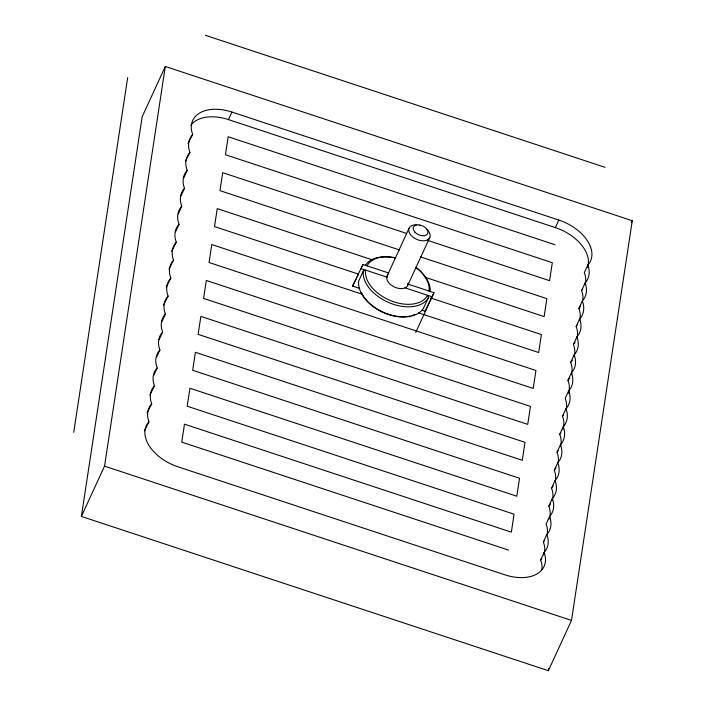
<?xml version="1.0" encoding="UTF-8"?>
<svg xmlns="http://www.w3.org/2000/svg" width="706" height="706" viewBox="0 0 706 706"><rect width="100%" height="100%" fill="white"/><g stroke="black" fill="none" stroke-linecap="round" stroke-linejoin="round"><path stroke-width="1.06" d="M73.733 432.381L127.68 77.625M81.393 516.439L142.162 116.764L165.301 66.47L632.267 220.731L571.498 620.406L548.359 670.7L81.393 516.439L104.532 466.137L165.301 66.47M548.359 670.7L548.694 668.52M585.539 282.374A39.015 24.392 24.7 0 0 585.265 275.569L584.347 272.551L587.816 265.006L589.519 262.844A39.015 24.392 24.7 0 0 558.808 220.051L231.93 112.06A39.015 24.392 24.7 0 0 191.758 131.448L192.676 134.467L188.07 143.45M192.676 134.467L190.973 136.62A39.015 24.392 24.7 0 0 189.031 149.407L189.94 152.425L185.343 161.409M183.745 177.938L187.214 170.393L186.296 167.375A39.015 24.392 24.7 0 1 188.246 154.588L189.94 152.425M181.01 195.897L184.478 188.352L183.569 185.334A39.015 24.392 24.7 0 1 185.51 172.546L187.214 170.393M178.283 213.865L181.751 206.32L180.842 203.302A39.015 24.392 24.7 0 1 182.783 190.514L184.478 188.352M175.547 231.824L179.015 224.279L178.106 221.26A39.015 24.392 24.7 0 1 180.048 208.473L181.751 206.32M190.841 125.324A39.015 24.392 24.7 0 1 228.462 119.605L231.93 112.06M179.015 224.279L177.321 226.441A39.015 24.392 24.7 0 0 175.379 239.219L176.288 242.246L171.682 251.221M176.288 242.246L174.585 244.4A39.015 24.392 24.7 0 0 172.643 257.187L173.552 260.205L168.955 269.189M173.552 260.205L171.858 262.358A39.015 24.392 24.7 0 0 169.917 275.146L170.826 278.164L166.219 287.148M170.826 278.164L169.122 280.326A39.015 24.392 24.7 0 0 167.181 293.114L168.09 296.132L163.492 305.116M161.895 321.636L165.363 314.091L164.454 311.072A39.015 24.392 24.7 0 1 166.395 298.285L168.09 296.132M159.159 339.604L162.627 332.058L161.718 329.04A39.015 24.392 24.7 0 1 163.66 316.253L165.363 314.091M156.432 357.563L159.9 350.017L158.991 346.999A39.015 24.392 24.7 0 1 160.933 334.212L162.627 332.058M153.696 375.521L157.164 367.985L156.255 364.958A39.015 24.392 24.7 0 1 158.197 352.179L159.9 350.017M157.164 367.985L155.47 370.138A39.015 24.392 24.7 0 0 153.529 382.926L154.438 385.944L149.831 394.928M154.438 385.944L152.734 388.106A39.015 24.392 24.7 0 0 150.793 400.884L151.702 403.903L147.104 412.886M151.702 403.903L150.007 406.065A39.015 24.392 24.7 0 0 148.066 418.852L148.975 421.87L144.368 430.854M359.689 288.419L352.523 286.054L362.955 264.503L388.821 273.045M357.139 277.14L358.48 274.219M360.713 269.365L362.955 264.503M363.378 270.804L358.754 280.864A35.468 22.177 24.7 0 0 384.373 312.705A35.468 22.177 24.7 0 0 423.441 308.337L428.666 297.085L427.536 295.267L427.077 296.202A33.694 21.065 24.7 0 1 389.959 300.35A33.694 21.065 24.7 0 1 365.629 270.098L363.378 270.804A35.468 22.177 24.7 0 0 388.997 302.645A35.468 22.177 24.7 0 0 428.074 298.276L428.666 297.085M387.012 276.178L408.995 228.4M407.891 285.047L429.875 237.269M421.87 310.199L424.941 311.214L434.005 292.69L407.627 283.98M415.728 332.42L434.005 292.69M587.463 267.53A39.015 24.392 24.7 0 0 555.34 227.597L558.808 220.051M582.812 300.341A39.015 24.392 24.7 0 0 582.529 293.528L581.62 290.51L585.089 282.965L586.792 280.811A39.015 24.392 24.7 0 0 588.733 268.024L587.816 265.006M579.608 320.409A39.015 24.392 24.7 0 0 579.803 311.496L578.885 308.478L582.353 300.933L584.056 298.77A39.015 24.392 24.7 0 0 585.998 285.992L585.089 282.965M576.881 338.368A39.015 24.392 24.7 0 0 577.067 329.455L576.158 326.437L579.626 318.891L581.329 316.738A39.015 24.392 24.7 0 0 583.271 303.951L582.353 300.933M574.146 356.336A39.015 24.392 24.7 0 0 574.34 347.423L573.422 344.404L576.899 336.859L578.593 334.697A39.015 24.392 24.7 0 0 580.535 321.91L579.626 318.891M631.358 222.708L632.267 220.731M571.419 374.295A39.015 24.392 24.7 0 0 571.604 365.381L570.695 362.363L574.163 354.818L575.867 352.665A39.015 24.392 24.7 0 0 577.808 339.877L576.899 336.859M568.348 393.268A39.015 24.392 24.7 0 0 568.877 383.349L567.959 380.322L571.436 372.777L573.131 370.624A39.015 24.392 24.7 0 0 575.072 357.836L574.163 354.818M571.436 372.777L572.345 375.804A39.015 24.392 24.7 0 1 570.404 388.582L568.701 390.745L565.232 398.29L566.141 401.308A39.015 24.392 24.7 0 1 566.424 408.112M562.885 429.195A39.015 24.392 24.7 0 0 563.414 419.267L562.497 416.249L565.974 408.703L567.668 406.55A39.015 24.392 24.7 0 0 569.61 393.763L568.701 390.745M560.493 446.148A39.015 24.392 24.7 0 0 560.679 437.235L559.77 434.216L563.238 426.671L564.941 424.509A39.015 24.392 24.7 0 0 566.883 411.73L565.974 408.703M558.225 461.998A39.015 24.392 24.7 0 0 557.952 455.193L557.034 452.175L560.511 444.63L562.205 442.477A39.015 24.392 24.7 0 0 564.147 429.689L563.238 426.671M555.498 479.965A39.015 24.392 24.7 0 0 555.216 473.161L554.307 470.143L557.775 462.598L559.479 460.436A39.015 24.392 24.7 0 0 561.42 447.648L560.511 444.63M552.295 500.033A39.015 24.392 24.7 0 0 552.489 491.12L551.571 488.102L555.048 480.557L556.743 478.403A39.015 24.392 24.7 0 0 558.684 465.616L557.775 462.598M549.233 519.007A39.015 24.392 24.7 0 0 549.753 509.088L548.844 506.061L552.313 498.515L554.016 496.362A39.015 24.392 24.7 0 0 555.957 483.575L555.048 480.557M552.313 498.515L553.222 501.542A39.015 24.392 24.7 0 1 551.28 514.321L549.586 516.483L546.109 524.028L547.026 527.047A39.015 24.392 24.7 0 1 547.3 533.851M543.77 554.934A39.015 24.392 24.7 0 0 544.291 545.006L543.382 541.987L546.85 534.442L548.553 532.289A39.015 24.392 24.7 0 0 550.495 519.501L549.586 516.483M541.837 569.777A39.015 24.392 24.7 0 0 541.564 562.973L540.646 559.955L544.123 552.41L545.817 550.248A39.015 24.392 24.7 0 0 547.759 537.469L546.85 534.442M367.085 265.871L367.552 264.935A33.694 21.065 24.7 0 1 395.351 257.822M352.523 286.054L356.239 279.082M148.975 421.87L147.272 424.024A39.015 24.392 24.7 0 0 145.33 436.811L146.407 440.385A39.015 24.392 24.7 0 0 153.14 451.019L156.432 454.346A39.015 24.392 24.7 0 0 177.991 466.825L504.861 574.808A39.015 24.392 24.7 0 0 527.973 577.084L531.909 576.149A39.015 24.392 24.7 0 0 541.078 570.766L543.09 568.215A39.015 24.392 24.7 0 0 545.032 555.428L544.123 552.41M581.62 290.51L582.75 289.072M578.885 308.478L580.588 306.316M576.158 326.437L577.287 324.998M573.422 344.404L575.125 342.242M570.695 362.363L572.389 360.201M567.959 380.322L569.663 378.169M562.497 416.249L563.635 414.81M559.77 434.216L560.899 432.778M557.034 452.175L558.172 450.737M554.307 470.143L556.001 467.981M551.571 488.102L553.275 485.94M548.844 506.061L550.539 503.907M543.382 541.987L544.511 540.549M540.646 559.955L541.784 558.517M424.941 311.214L425.903 310.296M205.402 35.3L605.024 167.322M228.462 119.605L555.34 227.597M555.048 244.744L228.17 136.761L225.443 154.729L552.321 262.711L549.586 280.67L427.404 240.305M406.515 233.404L222.708 172.688L219.981 190.646L399.605 249.986M420.494 256.887L546.859 298.638L544.123 316.597L425.074 277.264M372.856 260.02L217.254 208.614L214.518 226.573L358.639 274.184M360.625 268.448L387.223 277.237M404.979 287.819L431.657 296.626M430.695 297.994L541.396 334.565L538.66 352.523L418.561 312.846M362.169 294.217L211.791 244.541L209.055 262.5L535.933 370.482L533.198 388.45L206.328 280.467L203.593 298.426L530.471 406.409L527.735 424.377L200.866 316.385L198.13 334.353L525.008 442.335L522.272 460.303L195.403 352.312L192.667 370.279L519.545 478.262L516.81 496.221L189.94 388.238L187.205 406.206L514.083 514.189L511.347 532.147L184.478 424.165L181.742 442.124L508.62 550.115M104.532 466.137L571.498 620.406M426.795 229.282A11.349 7.095 24.7 0 1 425.833 240.517A11.349 7.095 24.7 0 1 409.842 233.721A11.349 7.095 24.7 0 1 416.355 224.843M419.117 225.249A11.349 7.095 24.7 0 1 420.52 225.646M408.183 283.168A11.349 7.095 24.7 0 1 394.981 287.28A11.349 7.095 24.7 0 1 388.009 274.608M365.399 265.368A35.468 22.177 24.7 0 1 391.398 257.284M392.271 257.416A35.468 22.177 24.7 0 1 395.766 258.122M416.372 267.892A35.468 22.177 24.7 0 1 430.21 291.852M415.966 267.327A33.694 21.065 24.7 0 1 429.001 291.031M414.696 314.426A33.694 21.065 24.7 0 1 411.642 315.626M409.983 316.076A33.694 21.065 24.7 0 1 361.331 292.408M414.872 232.097A7.792 4.871 24.7 0 0 427.474 233.933A7.792 4.871 24.7 0 0 419.417 224.923A7.792 4.871 24.7 0 0 414.872 232.097"/></g></svg>
